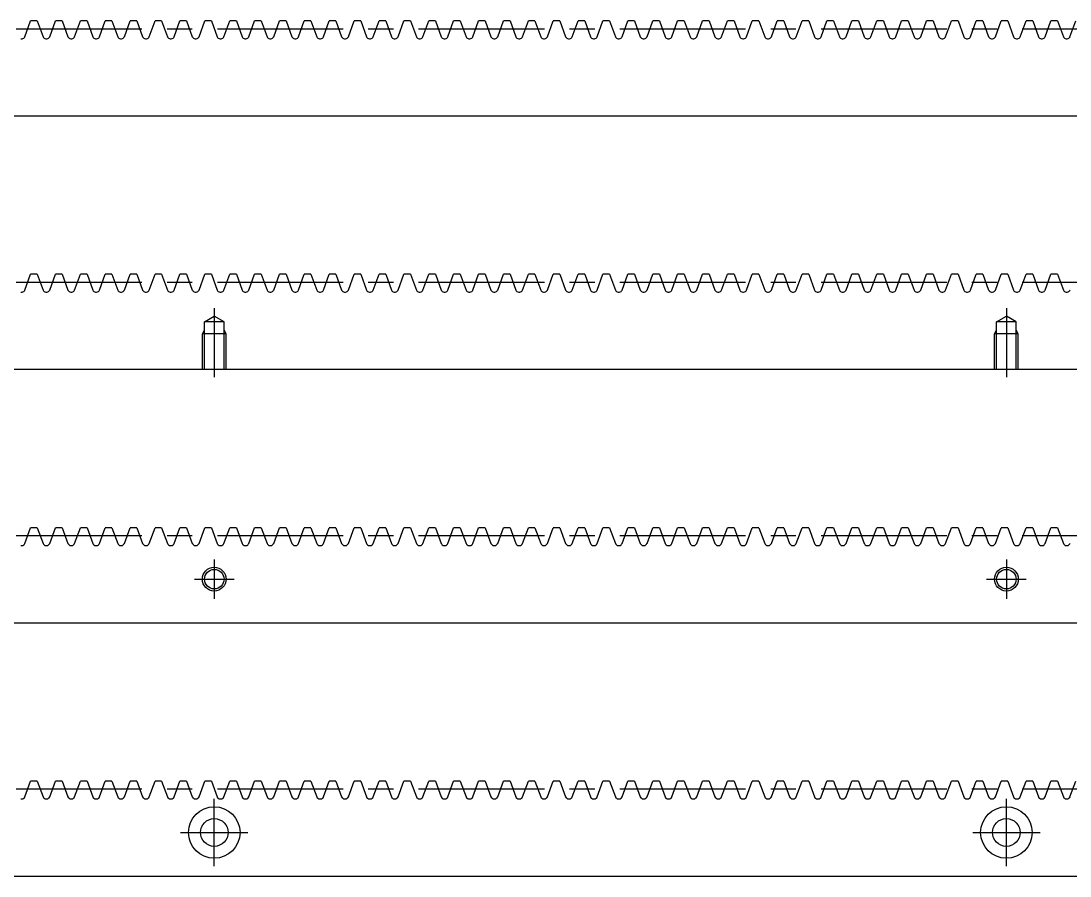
# Model space of a CAD drawing. Extents: x 0 to 537, y -23 to 123.
# Drawn here: x 135.6 to 268, y 15 to 123 of the extents above; entities that cross this region are included whole.
import ezdxf

# ---------------------------------------------------------------- set-up
doc = ezdxf.new("R2010")
doc.units = 0
doc.header["$LTSCALE"] = 0.5
doc.linetypes.add('CENTER', pattern=[50.8, 31.75, -6.35, 6.35, -6.35])
doc.linetypes.add('DASHED', pattern=[19.05, 12.7, -6.35])
for name, color, linetype in [('MSM_CENTER', 1, 'CENTER'), ('MSM_CONTINUOUS', 7, 'CONTINUOUS'), ('MSM_DASHED', 4, 'DASHED'), ('MSM_NARROW', 5, 'CONTINUOUS')]:
    doc.layers.add(name, color=color, linetype=linetype)

msp = doc.modelspace()

# ---------------------------------------------------------------- linework, layer by layer
at = {"layer": 'MSM_CENTER'}
for p, q in [((8, 122), (512, 122)), ((8, 90), (512, 90)), ((160, 86.71), (160, 78)), ((260, 86.71), (260, 78)), ((8, 58), (512, 58)), ((160, 55), (160, 50)), ((260, 55), (260, 50)), ((157.5, 52.5), (162.5, 52.5)), ((257.5, 52.5), (262.5, 52.5)), ((8, 26), (512, 26)), ((160, 16.25), (160, 24.75)), ((260, 16.25), (260, 24.75)), ((155.75, 20.5), (164.25, 20.5)), ((255.75, 20.5), (264.25, 20.5))]:
    msp.add_line(p, q, dxfattribs=at)
at = {"layer": 'MSM_CONTINUOUS'}
for p, q in [((136.09, 121), (136.81, 123)), ((137.66, 123), (136.81, 123)), ((137.66, 123), (138.38, 121)), ((139.23, 121), (139.95, 123)), ((140.8, 123), (139.95, 123)), ((140.8, 123), (141.53, 121)), ((142.37, 121), (143.1, 123)), ((143.94, 123), (143.1, 123)), ((143.94, 123), (144.67, 121)), ((145.51, 121), (146.24, 123)), ((147.08, 123), (146.24, 123)), ((147.08, 123), (147.81, 121)), ((148.65, 121), (149.38, 123)), ((150.22, 123), (149.38, 123)), ((150.22, 123), (150.95, 121)), ((151.79, 121), (152.52, 123)), ((153.36, 123), (152.52, 123)), ((153.36, 123), (154.09, 121)), ((154.94, 121), (155.66, 123)), ((156.51, 123), (155.66, 123)), ((156.51, 123), (157.23, 121)), ((158.08, 121), (158.8, 123)), ((159.65, 123), (158.8, 123)), ((159.65, 123), (160.38, 121)), ((161.22, 121), (161.95, 123)), ((162.79, 123), (161.95, 123)), ((162.79, 123), (163.52, 121)), ((164.36, 121), (165.09, 123)), ((165.93, 123), (165.09, 123)), ((165.93, 123), (166.66, 121)), ((167.5, 121), (168.23, 123)), ((169.07, 123), (168.23, 123)), ((169.07, 123), (169.8, 121)), ((170.64, 121), (171.37, 123)), ((172.21, 123), (171.37, 123)), ((172.21, 123), (172.94, 121)), ((173.78, 121), (174.51, 123)), ((175.36, 123), (174.51, 123)), ((175.36, 123), (176.08, 121)), ((176.93, 121), (177.65, 123)), ((178.5, 123), (177.65, 123)), ((178.5, 123), (179.22, 121)), ((180.07, 121), (180.8, 123)), ((181.64, 123), (180.8, 123)), ((181.64, 123), (182.37, 121)), ((183.21, 121), (183.94, 123)), ((184.78, 123), (183.94, 123)), ((184.78, 123), (185.51, 121)), ((186.35, 121), (187.08, 123)), ((187.92, 123), (187.08, 123)), ((187.92, 123), (188.65, 121)), ((189.49, 121), (190.22, 123)), ((191.06, 123), (190.22, 123)), ((191.06, 123), (191.79, 121)), ((192.63, 121), (193.36, 123)), ((194.21, 123), (193.36, 123)), ((194.21, 123), (194.93, 121)), ((195.78, 121), (196.5, 123)), ((197.35, 123), (196.5, 123)), ((197.35, 123), (198.07, 121)), ((198.92, 121), (199.65, 123)), ((200.49, 123), (199.65, 123)), ((200.49, 123), (201.22, 121)), ((202.06, 121), (202.79, 123)), ((203.63, 123), (202.79, 123)), ((203.63, 123), (204.36, 121)), ((205.2, 121), (205.93, 123)), ((206.77, 123), (205.93, 123)), ((206.77, 123), (207.5, 121)), ((208.34, 121), (209.07, 123)), ((209.91, 123), (209.07, 123)), ((209.91, 123), (210.64, 121)), ((211.48, 121), (212.21, 123)), ((213.05, 123), (212.21, 123)), ((213.05, 123), (213.78, 121)), ((214.63, 121), (215.35, 123)), ((216.2, 123), (215.35, 123)), ((216.2, 123), (216.92, 121)), ((217.77, 121), (218.49, 123)), ((219.34, 123), (218.49, 123)), ((219.34, 123), (220.07, 121)), ((220.91, 121), (221.64, 123)), ((222.48, 123), (221.64, 123)), ((222.48, 123), (223.21, 121)), ((224.05, 121), (224.78, 123)), ((225.62, 123), (224.78, 123)), ((225.62, 123), (226.35, 121)), ((227.19, 121), (227.92, 123)), ((228.76, 123), (227.92, 123)), ((228.76, 123), (229.49, 121)), ((230.33, 121), (231.06, 123)), ((231.9, 123), (231.06, 123)), ((231.9, 123), (232.63, 121)), ((233.48, 121), (234.2, 123)), ((235.05, 123), (234.2, 123)), ((235.05, 123), (235.77, 121)), ((236.62, 121), (237.34, 123)), ((238.19, 123), (237.34, 123)), ((238.19, 123), (238.92, 121)), ((239.76, 121), (240.49, 123)), ((241.33, 123), (240.49, 123)), ((241.33, 123), (242.06, 121)), ((242.9, 121), (243.63, 123)), ((244.47, 123), (243.63, 123)), ((244.47, 123), (245.2, 121)), ((246.04, 121), (246.77, 123)), ((247.61, 123), (246.77, 123)), ((247.61, 123), (248.34, 121)), ((249.18, 121), (249.91, 123)), ((250.75, 123), (249.91, 123)), ((250.75, 123), (251.48, 121)), ((252.32, 121), (253.05, 123)), ((253.9, 123), (253.05, 123)), ((253.9, 123), (254.62, 121)), ((255.47, 121), (256.19, 123)), ((257.04, 123), (256.19, 123)), ((257.04, 123), (257.76, 121)), ((258.61, 121), (259.34, 123)), ((260.18, 123), (259.34, 123)), ((260.18, 123), (260.91, 121)), ((261.75, 121), (262.48, 123)), ((263.32, 123), (262.48, 123)), ((263.32, 123), (264.05, 121)), ((264.89, 121), (265.62, 123)), ((266.46, 123), (265.62, 123)), ((266.46, 123), (267.19, 121)), ((268.03, 121), (268.76, 123)), ((135.6, 120.75), (135.73, 120.75)), ((138.74, 120.75), (138.87, 120.75)), ((141.88, 120.75), (142.01, 120.75)), ((145.02, 120.75), (145.15, 120.75)), ((148.17, 120.75), (148.29, 120.75)), ((151.31, 120.75), (151.44, 120.75)), ((154.45, 120.75), (154.58, 120.75)), ((157.59, 120.75), (157.72, 120.75)), ((160.73, 120.75), (160.86, 120.75)), ((163.87, 120.75), (164, 120.75)), ((167.02, 120.75), (167.14, 120.75)), ((170.16, 120.75), (170.29, 120.75)), ((173.3, 120.75), (173.43, 120.75)), ((176.44, 120.75), (176.57, 120.75)), ((179.58, 120.75), (179.71, 120.75)), ((182.72, 120.75), (182.85, 120.75)), ((185.87, 120.75), (185.99, 120.75)), ((189.01, 120.75), (189.14, 120.75)), ((192.15, 120.75), (192.28, 120.75)), ((195.29, 120.75), (195.42, 120.75)), ((198.43, 120.75), (198.56, 120.75)), ((201.57, 120.75), (201.7, 120.75)), ((204.71, 120.75), (204.84, 120.75)), ((207.86, 120.75), (207.99, 120.75)), ((211, 120.75), (211.13, 120.75)), ((214.14, 120.75), (214.27, 120.75)), ((217.28, 120.75), (217.41, 120.75)), ((220.42, 120.75), (220.55, 120.75)), ((223.56, 120.75), (223.69, 120.75)), ((226.71, 120.75), (226.83, 120.75)), ((229.85, 120.75), (229.98, 120.75)), ((232.99, 120.75), (233.12, 120.75)), ((236.13, 120.75), (236.26, 120.75)), ((239.27, 120.75), (239.4, 120.75)), ((242.41, 120.75), (242.54, 120.75)), ((245.56, 120.75), (245.68, 120.75)), ((248.7, 120.75), (248.83, 120.75)), ((251.84, 120.75), (251.97, 120.75)), ((254.98, 120.75), (255.11, 120.75)), ((258.12, 120.75), (258.25, 120.75)), ((261.26, 120.75), (261.39, 120.75)), ((264.41, 120.75), (264.53, 120.75)), ((267.55, 120.75), (267.68, 120.75)), ((10, 111), (510, 111)), ((136.09, 89), (136.81, 91)), ((137.66, 91), (136.81, 91)), ((137.66, 91), (138.38, 89)), ((139.23, 89), (139.95, 91)), ((140.8, 91), (139.95, 91)), ((140.8, 91), (141.53, 89)), ((142.37, 89), (143.1, 91)), ((143.94, 91), (143.1, 91)), ((143.94, 91), (144.67, 89)), ((145.51, 89), (146.24, 91)), ((147.08, 91), (146.24, 91)), ((147.08, 91), (147.81, 89)), ((148.65, 89), (149.38, 91)), ((150.22, 91), (149.38, 91)), ((150.22, 91), (150.95, 89)), ((151.79, 89), (152.52, 91)), ((153.36, 91), (152.52, 91)), ((153.36, 91), (154.09, 89)), ((154.94, 89), (155.66, 91)), ((156.51, 91), (155.66, 91)), ((156.51, 91), (157.23, 89)), ((158.08, 89), (158.8, 91)), ((159.65, 91), (158.8, 91)), ((159.65, 91), (160.38, 89)), ((161.22, 89), (161.95, 91)), ((162.79, 91), (161.95, 91)), ((162.79, 91), (163.52, 89)), ((164.36, 89), (165.09, 91)), ((165.93, 91), (165.09, 91)), ((165.93, 91), (166.66, 89)), ((167.5, 89), (168.23, 91)), ((169.07, 91), (168.23, 91)), ((169.07, 91), (169.8, 89)), ((170.64, 89), (171.37, 91)), ((172.21, 91), (171.37, 91)), ((172.21, 91), (172.94, 89)), ((173.78, 89), (174.51, 91)), ((175.36, 91), (174.51, 91)), ((175.36, 91), (176.08, 89)), ((176.93, 89), (177.65, 91)), ((178.5, 91), (177.65, 91)), ((178.5, 91), (179.22, 89)), ((180.07, 89), (180.8, 91)), ((181.64, 91), (180.8, 91)), ((181.64, 91), (182.37, 89)), ((183.21, 89), (183.94, 91)), ((184.78, 91), (183.94, 91)), ((184.78, 91), (185.51, 89)), ((186.35, 89), (187.08, 91)), ((187.92, 91), (187.08, 91)), ((187.92, 91), (188.65, 89)), ((189.49, 89), (190.22, 91)), ((191.06, 91), (190.22, 91)), ((191.06, 91), (191.79, 89)), ((192.63, 89), (193.36, 91)), ((194.21, 91), (193.36, 91)), ((194.21, 91), (194.93, 89)), ((195.78, 89), (196.5, 91)), ((197.35, 91), (196.5, 91)), ((197.35, 91), (198.07, 89)), ((198.92, 89), (199.65, 91)), ((200.49, 91), (199.65, 91)), ((200.49, 91), (201.22, 89)), ((202.06, 89), (202.79, 91)), ((203.63, 91), (202.79, 91)), ((203.63, 91), (204.36, 89)), ((205.2, 89), (205.93, 91)), ((206.77, 91), (205.93, 91)), ((206.77, 91), (207.5, 89)), ((208.34, 89), (209.07, 91)), ((209.91, 91), (209.07, 91)), ((209.91, 91), (210.64, 89)), ((211.48, 89), (212.21, 91)), ((213.05, 91), (212.21, 91)), ((213.05, 91), (213.78, 89)), ((214.63, 89), (215.35, 91)), ((216.2, 91), (215.35, 91)), ((216.2, 91), (216.92, 89)), ((217.77, 89), (218.49, 91)), ((219.34, 91), (218.49, 91)), ((219.34, 91), (220.07, 89)), ((220.91, 89), (221.64, 91)), ((222.48, 91), (221.64, 91)), ((222.48, 91), (223.21, 89)), ((224.05, 89), (224.78, 91)), ((225.62, 91), (224.78, 91)), ((225.62, 91), (226.35, 89)), ((227.19, 89), (227.92, 91)), ((228.76, 91), (227.92, 91)), ((228.76, 91), (229.49, 89)), ((230.33, 89), (231.06, 91)), ((231.9, 91), (231.06, 91)), ((231.9, 91), (232.63, 89)), ((233.48, 89), (234.2, 91)), ((235.05, 91), (234.2, 91)), ((235.05, 91), (235.77, 89)), ((236.62, 89), (237.34, 91)), ((238.19, 91), (237.34, 91)), ((238.19, 91), (238.92, 89)), ((239.76, 89), (240.49, 91)), ((241.33, 91), (240.49, 91)), ((241.33, 91), (242.06, 89)), ((242.9, 89), (243.63, 91)), ((244.47, 91), (243.63, 91)), ((244.47, 91), (245.2, 89)), ((246.04, 89), (246.77, 91)), ((247.61, 91), (246.77, 91)), ((247.61, 91), (248.34, 89)), ((249.18, 89), (249.91, 91)), ((250.75, 91), (249.91, 91)), ((250.75, 91), (251.48, 89)), ((252.32, 89), (253.05, 91)), ((253.9, 91), (253.05, 91)), ((253.9, 91), (254.62, 89)), ((255.47, 89), (256.19, 91)), ((257.04, 91), (256.19, 91)), ((257.04, 91), (257.76, 89)), ((258.61, 89), (259.34, 91)), ((260.18, 91), (259.34, 91)), ((260.18, 91), (260.91, 89)), ((261.75, 89), (262.48, 91)), ((263.32, 91), (262.48, 91)), ((263.32, 91), (264.05, 89)), ((264.89, 89), (265.62, 91)), ((266.46, 91), (265.62, 91)), ((266.46, 91), (267.19, 89)), ((135.6, 88.75), (135.73, 88.75)), ((138.74, 88.75), (138.87, 88.75)), ((141.88, 88.75), (142.01, 88.75)), ((145.02, 88.75), (145.15, 88.75)), ((148.17, 88.75), (148.29, 88.75)), ((151.31, 88.75), (151.44, 88.75)), ((154.45, 88.75), (154.58, 88.75)), ((157.59, 88.75), (157.72, 88.75)), ((160.73, 88.75), (160.86, 88.75)), ((163.87, 88.75), (164, 88.75)), ((167.02, 88.75), (167.14, 88.75)), ((170.16, 88.75), (170.29, 88.75)), ((173.3, 88.75), (173.43, 88.75)), ((176.44, 88.75), (176.57, 88.75)), ((179.58, 88.75), (179.71, 88.75)), ((182.72, 88.75), (182.85, 88.75)), ((185.87, 88.75), (185.99, 88.75)), ((189.01, 88.75), (189.14, 88.75)), ((192.15, 88.75), (192.28, 88.75)), ((195.29, 88.75), (195.42, 88.75)), ((198.43, 88.75), (198.56, 88.75)), ((201.57, 88.75), (201.7, 88.75)), ((204.71, 88.75), (204.84, 88.75)), ((207.86, 88.75), (207.99, 88.75)), ((211, 88.75), (211.13, 88.75)), ((214.14, 88.75), (214.27, 88.75)), ((217.28, 88.75), (217.41, 88.75)), ((220.42, 88.75), (220.55, 88.75)), ((223.56, 88.75), (223.69, 88.75)), ((226.71, 88.75), (226.83, 88.75)), ((229.85, 88.75), (229.98, 88.75)), ((232.99, 88.75), (233.12, 88.75)), ((236.13, 88.75), (236.26, 88.75)), ((239.27, 88.75), (239.4, 88.75)), ((242.41, 88.75), (242.54, 88.75)), ((245.56, 88.75), (245.68, 88.75)), ((248.7, 88.75), (248.83, 88.75)), ((251.84, 88.75), (251.97, 88.75)), ((254.98, 88.75), (255.11, 88.75)), ((258.12, 88.75), (258.25, 88.75)), ((261.26, 88.75), (261.39, 88.75)), ((264.41, 88.75), (264.53, 88.75)), ((267.55, 88.75), (267.68, 88.75)), ((10, 79), (510, 79)), ((136.09, 57), (136.81, 59)), ((137.66, 59), (136.81, 59)), ((137.66, 59), (138.38, 57)), ((139.23, 57), (139.95, 59)), ((140.8, 59), (139.95, 59)), ((140.8, 59), (141.53, 57)), ((142.37, 57), (143.1, 59)), ((143.94, 59), (143.1, 59)), ((143.94, 59), (144.67, 57)), ((145.51, 57), (146.24, 59)), ((147.08, 59), (146.24, 59)), ((147.08, 59), (147.81, 57)), ((148.65, 57), (149.38, 59)), ((150.22, 59), (149.38, 59)), ((150.22, 59), (150.95, 57)), ((151.79, 57), (152.52, 59)), ((153.36, 59), (152.52, 59)), ((153.36, 59), (154.09, 57)), ((154.94, 57), (155.66, 59)), ((156.51, 59), (155.66, 59)), ((156.51, 59), (157.23, 57)), ((158.08, 57), (158.8, 59)), ((159.65, 59), (158.8, 59)), ((159.65, 59), (160.38, 57)), ((161.22, 57), (161.95, 59)), ((162.79, 59), (161.95, 59)), ((162.79, 59), (163.52, 57)), ((164.36, 57), (165.09, 59)), ((165.93, 59), (165.09, 59)), ((165.93, 59), (166.66, 57)), ((167.5, 57), (168.23, 59)), ((169.07, 59), (168.23, 59)), ((169.07, 59), (169.8, 57)), ((170.64, 57), (171.37, 59)), ((172.21, 59), (171.37, 59)), ((172.21, 59), (172.94, 57)), ((173.78, 57), (174.51, 59)), ((175.36, 59), (174.51, 59)), ((175.36, 59), (176.08, 57)), ((176.93, 57), (177.65, 59)), ((178.5, 59), (177.65, 59)), ((178.5, 59), (179.22, 57)), ((180.07, 57), (180.8, 59)), ((181.64, 59), (180.8, 59)), ((181.64, 59), (182.37, 57)), ((183.21, 57), (183.94, 59)), ((184.78, 59), (183.94, 59)), ((184.78, 59), (185.51, 57)), ((186.35, 57), (187.08, 59)), ((187.92, 59), (187.08, 59)), ((187.92, 59), (188.65, 57)), ((189.49, 57), (190.22, 59)), ((191.06, 59), (190.22, 59)), ((191.06, 59), (191.79, 57)), ((192.63, 57), (193.36, 59)), ((194.21, 59), (193.36, 59)), ((194.21, 59), (194.93, 57)), ((195.78, 57), (196.5, 59)), ((197.35, 59), (196.5, 59)), ((197.35, 59), (198.07, 57)), ((198.92, 57), (199.65, 59)), ((200.49, 59), (199.65, 59)), ((200.49, 59), (201.22, 57)), ((202.06, 57), (202.79, 59)), ((203.63, 59), (202.79, 59)), ((203.63, 59), (204.36, 57)), ((205.2, 57), (205.93, 59)), ((206.77, 59), (205.93, 59)), ((206.77, 59), (207.5, 57)), ((208.34, 57), (209.07, 59)), ((209.91, 59), (209.07, 59)), ((209.91, 59), (210.64, 57)), ((211.48, 57), (212.21, 59)), ((213.05, 59), (212.21, 59)), ((213.05, 59), (213.78, 57)), ((214.63, 57), (215.35, 59)), ((216.2, 59), (215.35, 59)), ((216.2, 59), (216.92, 57)), ((217.77, 57), (218.49, 59)), ((219.34, 59), (218.49, 59)), ((219.34, 59), (220.07, 57)), ((220.91, 57), (221.64, 59)), ((222.48, 59), (221.64, 59)), ((222.48, 59), (223.21, 57)), ((224.05, 57), (224.78, 59)), ((225.62, 59), (224.78, 59)), ((225.62, 59), (226.35, 57)), ((227.19, 57), (227.92, 59)), ((228.76, 59), (227.92, 59)), ((228.76, 59), (229.49, 57)), ((230.33, 57), (231.06, 59)), ((231.9, 59), (231.06, 59)), ((231.9, 59), (232.63, 57)), ((233.48, 57), (234.2, 59)), ((235.05, 59), (234.2, 59)), ((235.05, 59), (235.77, 57)), ((236.62, 57), (237.34, 59)), ((238.19, 59), (237.34, 59)), ((238.19, 59), (238.92, 57)), ((239.76, 57), (240.49, 59)), ((241.33, 59), (240.49, 59)), ((241.33, 59), (242.06, 57)), ((242.9, 57), (243.63, 59)), ((244.47, 59), (243.63, 59)), ((244.47, 59), (245.2, 57)), ((246.04, 57), (246.77, 59)), ((247.61, 59), (246.77, 59)), ((247.61, 59), (248.34, 57)), ((249.18, 57), (249.91, 59)), ((250.75, 59), (249.91, 59)), ((250.75, 59), (251.48, 57)), ((252.32, 57), (253.05, 59)), ((253.9, 59), (253.05, 59)), ((253.9, 59), (254.62, 57)), ((255.47, 57), (256.19, 59)), ((257.04, 59), (256.19, 59)), ((257.04, 59), (257.76, 57)), ((258.61, 57), (259.34, 59)), ((260.18, 59), (259.34, 59)), ((260.18, 59), (260.91, 57)), ((261.75, 57), (262.48, 59)), ((263.32, 59), (262.48, 59)), ((263.32, 59), (264.05, 57)), ((264.89, 57), (265.62, 59)), ((266.46, 59), (265.62, 59)), ((266.46, 59), (267.19, 57)), ((135.6, 56.75), (135.73, 56.75)), ((138.74, 56.75), (138.87, 56.75)), ((141.88, 56.75), (142.01, 56.75)), ((145.02, 56.75), (145.15, 56.75)), ((148.17, 56.75), (148.29, 56.75)), ((151.31, 56.75), (151.44, 56.75)), ((154.45, 56.75), (154.58, 56.75)), ((157.59, 56.75), (157.72, 56.75)), ((160.73, 56.75), (160.86, 56.75)), ((163.87, 56.75), (164, 56.75)), ((167.02, 56.75), (167.14, 56.75)), ((170.16, 56.75), (170.29, 56.75)), ((173.3, 56.75), (173.43, 56.75)), ((176.44, 56.75), (176.57, 56.75)), ((179.58, 56.75), (179.71, 56.75)), ((182.72, 56.75), (182.85, 56.75)), ((185.87, 56.75), (185.99, 56.75)), ((189.01, 56.75), (189.14, 56.75)), ((192.15, 56.75), (192.28, 56.75)), ((195.29, 56.75), (195.42, 56.75)), ((198.43, 56.75), (198.56, 56.75)), ((201.57, 56.75), (201.7, 56.75)), ((204.71, 56.75), (204.84, 56.75)), ((207.86, 56.75), (207.99, 56.75)), ((211, 56.75), (211.13, 56.75)), ((214.14, 56.75), (214.27, 56.75)), ((217.28, 56.75), (217.41, 56.75)), ((220.42, 56.75), (220.55, 56.75)), ((223.56, 56.75), (223.69, 56.75)), ((226.71, 56.75), (226.83, 56.75)), ((229.85, 56.75), (229.98, 56.75)), ((232.99, 56.75), (233.12, 56.75)), ((236.13, 56.75), (236.26, 56.75)), ((239.27, 56.75), (239.4, 56.75)), ((242.41, 56.75), (242.54, 56.75)), ((245.56, 56.75), (245.68, 56.75)), ((248.7, 56.75), (248.83, 56.75)), ((251.84, 56.75), (251.97, 56.75)), ((254.98, 56.75), (255.11, 56.75)), ((258.12, 56.75), (258.25, 56.75)), ((261.26, 56.75), (261.39, 56.75)), ((264.41, 56.75), (264.53, 56.75)), ((267.55, 56.75), (267.68, 56.75)), ((10, 47), (510, 47)), ((136.09, 25), (136.81, 27)), ((137.66, 27), (136.81, 27)), ((137.66, 27), (138.38, 25)), ((139.23, 25), (139.95, 27)), ((140.8, 27), (139.95, 27)), ((140.8, 27), (141.53, 25)), ((142.37, 25), (143.1, 27)), ((143.94, 27), (143.1, 27)), ((143.94, 27), (144.67, 25)), ((145.51, 25), (146.24, 27)), ((147.08, 27), (146.24, 27)), ((147.08, 27), (147.81, 25)), ((148.65, 25), (149.38, 27)), ((150.22, 27), (149.38, 27)), ((150.22, 27), (150.95, 25)), ((151.79, 25), (152.52, 27)), ((153.36, 27), (152.52, 27)), ((153.36, 27), (154.09, 25)), ((154.94, 25), (155.66, 27)), ((156.51, 27), (155.66, 27)), ((156.51, 27), (157.23, 25)), ((158.08, 25), (158.8, 27)), ((159.65, 27), (158.8, 27)), ((159.65, 27), (160.38, 25)), ((161.22, 25), (161.95, 27)), ((162.79, 27), (161.95, 27)), ((162.79, 27), (163.52, 25)), ((164.36, 25), (165.09, 27)), ((165.93, 27), (165.09, 27)), ((165.93, 27), (166.66, 25)), ((167.5, 25), (168.23, 27)), ((169.07, 27), (168.23, 27)), ((169.07, 27), (169.8, 25)), ((170.64, 25), (171.37, 27)), ((172.21, 27), (171.37, 27)), ((172.21, 27), (172.94, 25)), ((173.78, 25), (174.51, 27)), ((175.36, 27), (174.51, 27)), ((175.36, 27), (176.08, 25)), ((176.93, 25), (177.65, 27)), ((178.5, 27), (177.65, 27)), ((178.5, 27), (179.22, 25)), ((180.07, 25), (180.8, 27)), ((181.64, 27), (180.8, 27)), ((181.64, 27), (182.37, 25)), ((183.21, 25), (183.94, 27)), ((184.78, 27), (183.94, 27)), ((184.78, 27), (185.51, 25)), ((186.35, 25), (187.08, 27)), ((187.92, 27), (187.08, 27)), ((187.92, 27), (188.65, 25)), ((189.49, 25), (190.22, 27)), ((191.06, 27), (190.22, 27)), ((191.06, 27), (191.79, 25)), ((192.63, 25), (193.36, 27)), ((194.21, 27), (193.36, 27)), ((194.21, 27), (194.93, 25)), ((195.78, 25), (196.5, 27)), ((197.35, 27), (196.5, 27)), ((197.35, 27), (198.07, 25)), ((198.92, 25), (199.65, 27)), ((200.49, 27), (199.65, 27)), ((200.49, 27), (201.22, 25)), ((202.06, 25), (202.79, 27)), ((203.63, 27), (202.79, 27)), ((203.63, 27), (204.36, 25)), ((205.2, 25), (205.93, 27)), ((206.77, 27), (205.93, 27)), ((206.77, 27), (207.5, 25)), ((208.34, 25), (209.07, 27)), ((209.91, 27), (209.07, 27)), ((209.91, 27), (210.64, 25)), ((211.48, 25), (212.21, 27)), ((213.05, 27), (212.21, 27)), ((213.05, 27), (213.78, 25)), ((214.63, 25), (215.35, 27)), ((216.2, 27), (215.35, 27)), ((216.2, 27), (216.92, 25)), ((217.77, 25), (218.49, 27)), ((219.34, 27), (218.49, 27)), ((219.34, 27), (220.07, 25)), ((220.91, 25), (221.64, 27)), ((222.48, 27), (221.64, 27)), ((222.48, 27), (223.21, 25)), ((224.05, 25), (224.78, 27)), ((225.62, 27), (224.78, 27)), ((225.62, 27), (226.35, 25)), ((227.19, 25), (227.92, 27)), ((228.76, 27), (227.92, 27)), ((228.76, 27), (229.49, 25)), ((230.33, 25), (231.06, 27)), ((231.9, 27), (231.06, 27)), ((231.9, 27), (232.63, 25)), ((233.48, 25), (234.2, 27)), ((235.05, 27), (234.2, 27)), ((235.05, 27), (235.77, 25)), ((236.62, 25), (237.34, 27)), ((238.19, 27), (237.34, 27)), ((238.19, 27), (238.92, 25)), ((239.76, 25), (240.49, 27)), ((241.33, 27), (240.49, 27)), ((241.33, 27), (242.06, 25)), ((242.9, 25), (243.63, 27)), ((244.47, 27), (243.63, 27)), ((244.47, 27), (245.2, 25)), ((246.04, 25), (246.77, 27)), ((247.61, 27), (246.77, 27)), ((247.61, 27), (248.34, 25)), ((249.18, 25), (249.91, 27)), ((250.75, 27), (249.91, 27)), ((250.75, 27), (251.48, 25)), ((252.32, 25), (253.05, 27)), ((253.9, 27), (253.05, 27)), ((253.9, 27), (254.62, 25)), ((255.47, 25), (256.19, 27)), ((257.04, 27), (256.19, 27)), ((257.04, 27), (257.76, 25)), ((258.61, 25), (259.34, 27)), ((260.18, 27), (259.34, 27)), ((260.18, 27), (260.91, 25)), ((261.75, 25), (262.48, 27)), ((263.32, 27), (262.48, 27)), ((263.32, 27), (264.05, 25)), ((264.89, 25), (265.62, 27)), ((266.46, 27), (265.62, 27)), ((266.46, 27), (267.19, 25)), ((268.03, 25), (268.76, 27)), ((135.6, 24.75), (135.73, 24.75)), ((138.74, 24.75), (138.87, 24.75)), ((141.88, 24.75), (142.01, 24.75)), ((145.02, 24.75), (145.15, 24.75)), ((148.17, 24.75), (148.29, 24.75)), ((151.31, 24.75), (151.44, 24.75)), ((154.45, 24.75), (154.58, 24.75)), ((157.59, 24.75), (157.72, 24.75)), ((160.73, 24.75), (160.86, 24.75)), ((163.87, 24.75), (164, 24.75)), ((167.02, 24.75), (167.14, 24.75)), ((170.16, 24.75), (170.29, 24.75)), ((173.3, 24.75), (173.43, 24.75)), ((176.44, 24.75), (176.57, 24.75)), ((179.58, 24.75), (179.71, 24.75)), ((182.72, 24.75), (182.85, 24.75)), ((185.87, 24.75), (185.99, 24.75)), ((189.01, 24.75), (189.14, 24.75)), ((192.15, 24.75), (192.28, 24.75)), ((195.29, 24.75), (195.42, 24.75)), ((198.43, 24.75), (198.56, 24.75)), ((201.57, 24.75), (201.7, 24.75)), ((204.71, 24.75), (204.84, 24.75)), ((207.86, 24.75), (207.99, 24.75)), ((211, 24.75), (211.13, 24.75)), ((214.14, 24.75), (214.27, 24.75)), ((217.28, 24.75), (217.41, 24.75)), ((220.42, 24.75), (220.55, 24.75)), ((223.56, 24.75), (223.69, 24.75)), ((226.71, 24.75), (226.83, 24.75)), ((229.85, 24.75), (229.98, 24.75)), ((232.99, 24.75), (233.12, 24.75)), ((236.13, 24.75), (236.26, 24.75)), ((239.27, 24.75), (239.4, 24.75)), ((242.41, 24.75), (242.54, 24.75)), ((245.56, 24.75), (245.68, 24.75)), ((248.7, 24.75), (248.83, 24.75)), ((251.84, 24.75), (251.97, 24.75)), ((254.98, 24.75), (255.11, 24.75)), ((258.12, 24.75), (258.25, 24.75)), ((261.26, 24.75), (261.39, 24.75)), ((264.41, 24.75), (264.53, 24.75)), ((267.55, 24.75), (267.68, 24.75)), ((10, 15), (510, 15))]:
    msp.add_line(p, q, dxfattribs=at)
for centre, radius in [((160, 52.5), 1.23), ((260, 52.5), 1.23), ((160, 20.5), 3.25), ((260, 20.5), 3.25), ((160, 20.5), 1.75), ((260, 20.5), 1.75)]:
    msp.add_circle(centre, radius, dxfattribs=at)
for centre, start, end in [((135.73, 121.13), 270, 340), ((138.74, 121.13), 200, 270), ((138.87, 121.13), 270, 340), ((141.88, 121.13), 200, 270), ((142.01, 121.13), 270, 340), ((145.02, 121.13), 200, 270), ((145.15, 121.13), 270, 340), ((148.17, 121.13), 200, 270), ((148.29, 121.13), 270, 340), ((151.31, 121.13), 200, 270), ((151.44, 121.13), 270, 340), ((154.45, 121.13), 200, 270), ((154.58, 121.13), 270, 340), ((157.59, 121.13), 200, 270), ((157.72, 121.13), 270, 340), ((160.73, 121.13), 200, 270), ((160.86, 121.13), 270, 340), ((163.87, 121.13), 200, 270), ((164, 121.13), 270, 340), ((167.02, 121.13), 200, 270), ((167.14, 121.13), 270, 340), ((170.16, 121.13), 200, 270), ((170.29, 121.13), 270, 340), ((173.3, 121.13), 200, 270), ((173.43, 121.13), 270, 340), ((176.44, 121.13), 200, 270), ((176.57, 121.13), 270, 340), ((179.58, 121.13), 200, 270), ((179.71, 121.13), 270, 340), ((182.72, 121.13), 200, 270), ((182.85, 121.13), 270, 340), ((185.87, 121.13), 200, 270), ((185.99, 121.13), 270, 340), ((189.01, 121.13), 200, 270), ((189.14, 121.13), 270, 340), ((192.15, 121.13), 200, 270), ((192.28, 121.13), 270, 340), ((195.29, 121.13), 200, 270), ((195.42, 121.13), 270, 340), ((198.43, 121.13), 200, 270), ((198.56, 121.13), 270, 340), ((201.57, 121.13), 200, 270), ((201.7, 121.13), 270, 340), ((204.71, 121.13), 200, 270), ((204.84, 121.13), 270, 340), ((207.86, 121.13), 200, 270), ((207.99, 121.13), 270, 340), ((211, 121.13), 200, 270), ((211.13, 121.13), 270, 340), ((214.14, 121.13), 200, 270), ((214.27, 121.13), 270, 340), ((217.28, 121.13), 200, 270), ((217.41, 121.13), 270, 340), ((220.42, 121.13), 200, 270), ((220.55, 121.13), 270, 340), ((223.56, 121.13), 200, 270), ((223.69, 121.13), 270, 340), ((226.71, 121.13), 200, 270), ((226.83, 121.13), 270, 340), ((229.85, 121.13), 200, 270), ((229.98, 121.13), 270, 340), ((232.99, 121.13), 200, 270), ((233.12, 121.13), 270, 340), ((236.13, 121.13), 200, 270), ((236.26, 121.13), 270, 340), ((239.27, 121.13), 200, 270), ((239.4, 121.13), 270, 340), ((242.41, 121.13), 200, 270), ((242.54, 121.13), 270, 340), ((245.56, 121.13), 200, 270), ((245.68, 121.13), 270, 340), ((248.7, 121.13), 200, 270), ((248.83, 121.13), 270, 340), ((251.84, 121.13), 200, 270), ((251.97, 121.13), 270, 340), ((254.98, 121.13), 200, 270), ((255.11, 121.13), 270, 340), ((258.12, 121.13), 200, 270), ((258.25, 121.13), 270, 340), ((261.26, 121.13), 200, 270), ((261.39, 121.13), 270, 340), ((264.41, 121.13), 200, 270), ((264.53, 121.13), 270, 340), ((267.55, 121.13), 200, 270), ((267.68, 121.13), 270, 340), ((135.73, 89.13), 270, 340), ((138.74, 89.13), 200, 270), ((138.87, 89.13), 270, 340), ((141.88, 89.13), 200, 270), ((142.01, 89.13), 270, 340), ((145.02, 89.13), 200, 270), ((145.15, 89.13), 270, 340), ((148.17, 89.13), 200, 270), ((148.29, 89.13), 270, 340), ((151.31, 89.13), 200, 270), ((151.44, 89.13), 270, 340), ((154.45, 89.13), 200, 270), ((154.58, 89.13), 270, 340), ((157.59, 89.13), 200, 270), ((157.72, 89.13), 270, 340), ((160.73, 89.13), 200, 270), ((160.86, 89.13), 270, 340), ((163.87, 89.13), 200, 270), ((164, 89.13), 270, 340), ((167.02, 89.13), 200, 270), ((167.14, 89.13), 270, 340), ((170.16, 89.13), 200, 270), ((170.29, 89.13), 270, 340), ((173.3, 89.13), 200, 270), ((173.43, 89.13), 270, 340), ((176.44, 89.13), 200, 270), ((176.57, 89.13), 270, 340), ((179.58, 89.13), 200, 270), ((179.71, 89.13), 270, 340), ((182.72, 89.13), 200, 270), ((182.85, 89.13), 270, 340), ((185.87, 89.13), 200, 270), ((185.99, 89.13), 270, 340), ((189.01, 89.13), 200, 270), ((189.14, 89.13), 270, 340), ((192.15, 89.13), 200, 270), ((192.28, 89.13), 270, 340), ((195.29, 89.13), 200, 270), ((195.42, 89.13), 270, 340), ((198.43, 89.13), 200, 270), ((198.56, 89.13), 270, 340), ((201.57, 89.13), 200, 270), ((201.7, 89.13), 270, 340), ((204.71, 89.13), 200, 270), ((204.84, 89.13), 270, 340), ((207.86, 89.13), 200, 270), ((207.99, 89.13), 270, 340), ((211, 89.13), 200, 270), ((211.13, 89.13), 270, 340), ((214.14, 89.13), 200, 270), ((214.27, 89.13), 270, 340), ((217.28, 89.13), 200, 270), ((217.41, 89.13), 270, 340), ((220.42, 89.13), 200, 270), ((220.55, 89.13), 270, 340), ((223.56, 89.13), 200, 270), ((223.69, 89.13), 270, 340), ((226.71, 89.13), 200, 270), ((226.83, 89.13), 270, 340), ((229.85, 89.13), 200, 270), ((229.98, 89.13), 270, 340), ((232.99, 89.13), 200, 270), ((233.12, 89.13), 270, 340), ((236.13, 89.13), 200, 270), ((236.26, 89.13), 270, 340), ((239.27, 89.13), 200, 270), ((239.4, 89.13), 270, 340), ((242.41, 89.13), 200, 270), ((242.54, 89.13), 270, 340), ((245.56, 89.13), 200, 270), ((245.68, 89.13), 270, 340), ((248.7, 89.13), 200, 270), ((248.83, 89.13), 270, 340), ((251.84, 89.13), 200, 270), ((251.97, 89.13), 270, 340), ((254.98, 89.13), 200, 270), ((255.11, 89.13), 270, 340), ((258.12, 89.13), 200, 270), ((258.25, 89.13), 270, 340), ((261.26, 89.13), 200, 270), ((261.39, 89.13), 270, 340), ((264.41, 89.13), 200, 270), ((264.53, 89.13), 270, 340), ((267.55, 89.13), 200, 270), ((267.68, 89.13), 270, 340), ((135.73, 57.13), 270, 340), ((138.74, 57.13), 200, 270), ((138.87, 57.13), 270, 340), ((141.88, 57.13), 200, 270), ((142.01, 57.13), 270, 340), ((145.02, 57.13), 200, 270), ((145.15, 57.13), 270, 340), ((148.17, 57.13), 200, 270), ((148.29, 57.13), 270, 340), ((151.31, 57.13), 200, 270), ((151.44, 57.13), 270, 340), ((154.45, 57.13), 200, 270), ((154.58, 57.13), 270, 340), ((157.59, 57.13), 200, 270), ((157.72, 57.13), 270, 340), ((160.73, 57.13), 200, 270), ((160.86, 57.13), 270, 340), ((163.87, 57.13), 200, 270), ((164, 57.13), 270, 340), ((167.02, 57.13), 200, 270), ((167.14, 57.13), 270, 340), ((170.16, 57.13), 200, 270), ((170.29, 57.13), 270, 340), ((173.3, 57.13), 200, 270), ((173.43, 57.13), 270, 340), ((176.44, 57.13), 200, 270), ((176.57, 57.13), 270, 340), ((179.58, 57.13), 200, 270), ((179.71, 57.13), 270, 340), ((182.72, 57.13), 200, 270), ((182.85, 57.13), 270, 340), ((185.87, 57.13), 200, 270), ((185.99, 57.13), 270, 340), ((189.01, 57.13), 200, 270), ((189.14, 57.13), 270, 340), ((192.15, 57.13), 200, 270), ((192.28, 57.13), 270, 340), ((195.29, 57.13), 200, 270), ((195.42, 57.13), 270, 340), ((198.43, 57.13), 200, 270), ((198.56, 57.13), 270, 340), ((201.57, 57.13), 200, 270), ((201.7, 57.13), 270, 340), ((204.71, 57.13), 200, 270), ((204.84, 57.13), 270, 340), ((207.86, 57.13), 200, 270), ((207.99, 57.13), 270, 340), ((211, 57.13), 200, 270), ((211.13, 57.13), 270, 340), ((214.14, 57.13), 200, 270), ((214.27, 57.13), 270, 340), ((217.28, 57.13), 200, 270), ((217.41, 57.13), 270, 340), ((220.42, 57.13), 200, 270), ((220.55, 57.13), 270, 340), ((223.56, 57.13), 200, 270), ((223.69, 57.13), 270, 340), ((226.71, 57.13), 200, 270), ((226.83, 57.13), 270, 340), ((229.85, 57.13), 200, 270), ((229.98, 57.13), 270, 340), ((232.99, 57.13), 200, 270), ((233.12, 57.13), 270, 340), ((236.13, 57.13), 200, 270), ((236.26, 57.13), 270, 340), ((239.27, 57.13), 200, 270), ((239.4, 57.13), 270, 340), ((242.41, 57.13), 200, 270), ((242.54, 57.13), 270, 340), ((245.56, 57.13), 200, 270), ((245.68, 57.13), 270, 340), ((248.7, 57.13), 200, 270), ((248.83, 57.13), 270, 340), ((251.84, 57.13), 200, 270), ((251.97, 57.13), 270, 340), ((254.98, 57.13), 200, 270), ((255.11, 57.13), 270, 340), ((258.12, 57.13), 200, 270), ((258.25, 57.13), 270, 340), ((261.26, 57.13), 200, 270), ((261.39, 57.13), 270, 340), ((264.41, 57.13), 200, 270), ((264.53, 57.13), 270, 340), ((267.55, 57.13), 200, 270), ((267.68, 57.13), 270, 340), ((135.73, 25.13), 270, 340), ((138.74, 25.13), 200, 270), ((138.87, 25.13), 270, 340), ((141.88, 25.13), 200, 270), ((142.01, 25.13), 270, 340), ((145.02, 25.13), 200, 270), ((145.15, 25.13), 270, 340), ((148.17, 25.13), 200, 270), ((148.29, 25.13), 270, 340), ((151.31, 25.13), 200, 270), ((151.44, 25.13), 270, 340), ((154.45, 25.13), 200, 270), ((154.58, 25.13), 270, 340), ((157.59, 25.13), 200, 270), ((157.72, 25.13), 270, 340), ((160.73, 25.13), 200, 270), ((160.86, 25.13), 270, 340), ((163.87, 25.13), 200, 270), ((164, 25.13), 270, 340), ((167.02, 25.13), 200, 270), ((167.14, 25.13), 270, 340), ((170.16, 25.13), 200, 270), ((170.29, 25.13), 270, 340), ((173.3, 25.13), 200, 270), ((173.43, 25.13), 270, 340), ((176.44, 25.13), 200, 270), ((176.57, 25.13), 270, 340), ((179.58, 25.13), 200, 270), ((179.71, 25.13), 270, 340), ((182.72, 25.13), 200, 270), ((182.85, 25.13), 270, 340), ((185.87, 25.13), 200, 270), ((185.99, 25.13), 270, 340), ((189.01, 25.13), 200, 270), ((189.14, 25.13), 270, 340), ((192.15, 25.13), 200, 270), ((192.28, 25.13), 270, 340), ((195.29, 25.13), 200, 270), ((195.42, 25.13), 270, 340), ((198.43, 25.13), 200, 270), ((198.56, 25.13), 270, 340), ((201.57, 25.13), 200, 270), ((201.7, 25.13), 270, 340), ((204.71, 25.13), 200, 270), ((204.84, 25.13), 270, 340), ((207.86, 25.13), 200, 270), ((207.99, 25.13), 270, 340), ((211, 25.13), 200, 270), ((211.13, 25.13), 270, 340), ((214.14, 25.13), 200, 270), ((214.27, 25.13), 270, 340), ((217.28, 25.13), 200, 270), ((217.41, 25.13), 270, 340), ((220.42, 25.13), 200, 270), ((220.55, 25.13), 270, 340), ((223.56, 25.13), 200, 270), ((223.69, 25.13), 270, 340), ((226.71, 25.13), 200, 270), ((226.83, 25.13), 270, 340), ((229.85, 25.13), 200, 270), ((229.98, 25.13), 270, 340), ((232.99, 25.13), 200, 270), ((233.12, 25.13), 270, 340), ((236.13, 25.13), 200, 270), ((236.26, 25.13), 270, 340), ((239.27, 25.13), 200, 270), ((239.4, 25.13), 270, 340), ((242.41, 25.13), 200, 270), ((242.54, 25.13), 270, 340), ((245.56, 25.13), 200, 270), ((245.68, 25.13), 270, 340), ((248.7, 25.13), 200, 270), ((248.83, 25.13), 270, 340), ((251.84, 25.13), 200, 270), ((251.97, 25.13), 270, 340), ((254.98, 25.13), 200, 270), ((255.11, 25.13), 270, 340), ((258.12, 25.13), 200, 270), ((258.25, 25.13), 270, 340), ((261.26, 25.13), 200, 270), ((261.39, 25.13), 270, 340), ((264.41, 25.13), 200, 270), ((264.53, 25.13), 270, 340), ((267.55, 25.13), 200, 270), ((267.68, 25.13), 270, 340)]:
    msp.add_arc(centre, 0.38, start, end, dxfattribs=at)
at = {"layer": 'MSM_DASHED'}
for p, q in [((158.77, 85), (160, 85.71)), ((161.23, 85), (158.77, 85)), ((158.77, 79), (158.77, 85)), ((161.23, 85), (160, 85.71)), ((161.23, 79), (161.23, 85)), ((258.77, 85), (260, 85.71)), ((261.23, 85), (258.77, 85)), ((258.77, 79), (258.77, 85)), ((261.23, 85), (260, 85.71)), ((261.23, 79), (261.23, 85)), ((158.5, 83.5), (158.77, 83.97)), ((161.5, 83.5), (158.5, 83.5)), ((158.5, 79), (158.5, 83.5)), ((161.5, 83.5), (161.23, 83.97)), ((161.5, 79), (161.5, 83.5)), ((258.5, 83.5), (258.77, 83.97)), ((261.5, 83.5), (258.5, 83.5)), ((258.5, 79), (258.5, 83.5)), ((261.5, 83.5), (261.23, 83.97)), ((261.5, 79), (261.5, 83.5))]:
    msp.add_line(p, q, dxfattribs=at)
at = {"layer": 'MSM_NARROW'}
for centre in [(160, 52.5), (260, 52.5)]:
    msp.add_circle(centre, 1.5, dxfattribs=at)

doc.saveas('drawing.dxf')
